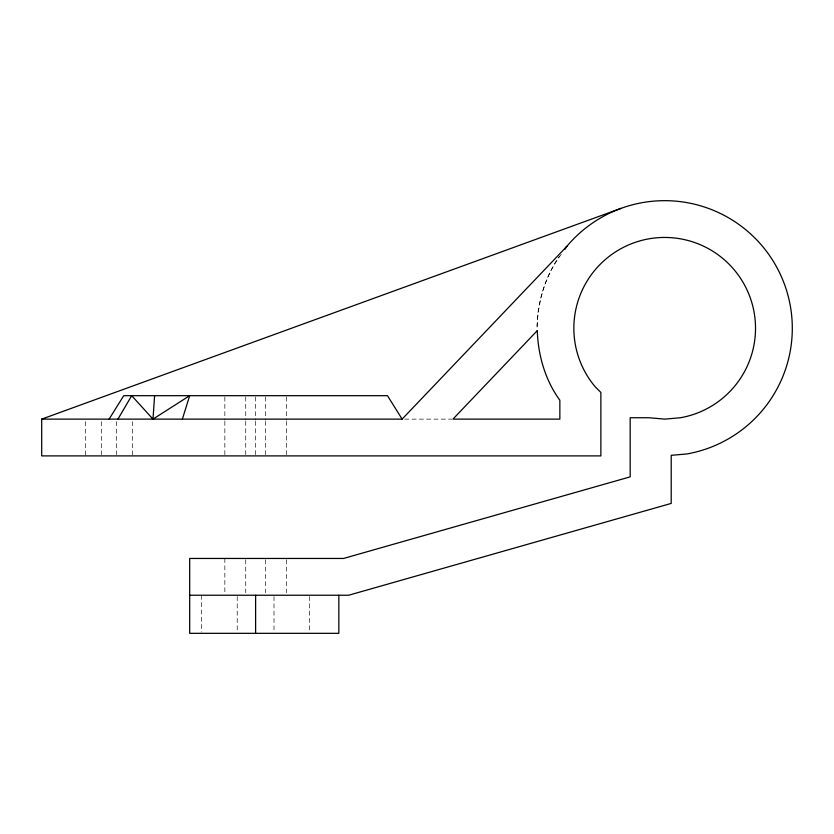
<?xml version="1.0" encoding="UTF-8"?>
<svg xmlns="http://www.w3.org/2000/svg" width="834" height="834" viewBox="0 0 834 834"><rect width="100%" height="100%" fill="white"/><g stroke="black" fill="none" stroke-linecap="round" stroke-linejoin="round"><path stroke-width="0.63" stroke-dasharray="4.17 3.13" d="M561.251 254.349C545.196 275.428 537.794 302.033 537.065 328.283A127.612 127.612 0 0 1 559.447 256.111M404.719 419.127L451.799 419.127M309.539 596.508L309.539 632.057M286.385 396.963L286.385 420.023M286.385 421.306L286.385 454.624M286.385 559.729L286.385 592.703M274 596.508L274 632.057M265.504 396.963L265.504 420.023M265.504 421.306L265.504 454.624M265.504 559.729L265.504 592.703M255.611 396.963L255.611 420.023M255.611 421.306L255.611 455.896M245.728 396.963L245.728 420.023M245.728 421.306L245.728 454.624M245.728 559.729L245.728 592.703M237.221 596.508L237.221 632.057M224.846 396.963L224.846 420.023M224.846 421.306L224.846 455.896M224.846 558.457L224.846 592.703M201.682 595.236L201.682 632.057M132.543 421.66L132.543 455.896M116.635 421.66L116.635 454.634M101.56 421.66L101.56 454.634M85.652 421.66L85.652 455.896"/><path stroke-width="1.25" d="M182.354 419.127L189.683 395.681L152.997 419.127L154.603 395.681M117.938 419.127L131.699 395.681L152.997 419.127M109.098 419.127L123.745 395.681L387.476 395.681L402.124 419.127L566.922 246.259L564.795 249.293M338.844 595.236L338.844 633.329L189.683 633.329L189.683 558.457L343.525 558.457L630.181 476.86L630.181 417.74L648.915 417.74L664.688 419.127L680.461 417.74A90.843 90.843 0 0 0 750.047 297.217A90.843 90.843 0 0 0 619.266 249.616A90.843 90.843 0 0 0 595.101 386.674L600.876 392.46L600.876 455.896L41.7 455.896L41.7 419.127L621.038 208.364M41.7 419.127L402.124 419.127M189.683 595.236L348.654 595.236L671.203 503.423L671.203 455.333L686.841 453.957A127.612 127.612 0 0 0 774.265 262.877A127.612 127.612 0 0 0 564.587 249.126M255.611 595.236L255.611 633.329M537.273 330.65L452.935 419.127L559.854 419.127L559.854 400.216C545.207 380.189 538.086 355.294 537.273 330.65"/></g></svg>
